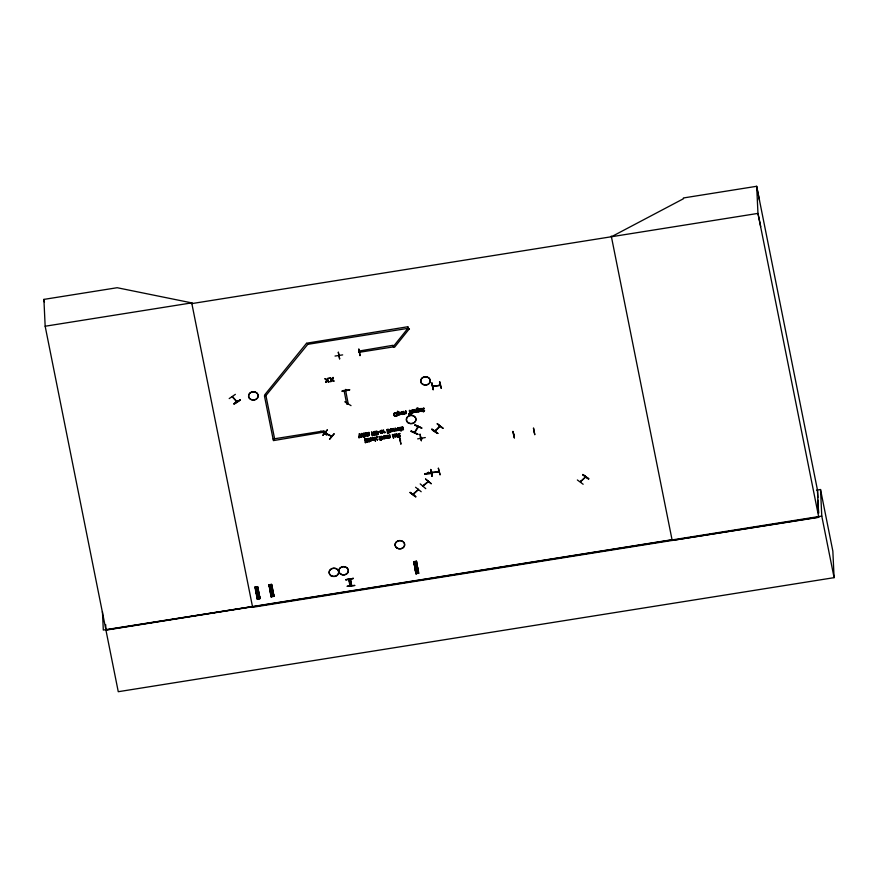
<?xml version="1.0" encoding="UTF-8"?>
<svg xmlns="http://www.w3.org/2000/svg" width="878" height="878" viewBox="0 0 878 878"><rect width="100%" height="100%" fill="white"/><g stroke="black" fill="none" stroke-linecap="round" stroke-linejoin="round"><path stroke-width="1.32" d="M400.401 413.527L399.984 414.767L398.085 415.085L398.458 414.153L399.808 413.988M367.081 441.777L366.927 440.899L365.555 440.91L365.775 442.15L367.125 441.239M389.327 432.239L389.119 431.449L387.758 431.471L387.966 432.7L389.316 432.02L387.681 431.087L389.195 430.538M416.523 410.059L416.655 411.134M372.667 438.583L373.238 439.999L374.61 439.604M414.844 432.239L414.734 432.053M418.137 426.335L417.983 427.487L418.367 426.445M369.429 434.665L369.067 432.338M398.447 434.39L399.753 433.381L399.117 434.061M422.658 408.709L423.196 411.859M390.249 436.882C390.106 439.285 387.022 437.003 388.164 435.203L387.966 437.003M338.754 356.194L339.314 355.469M421.769 439L421.605 437.979M428.201 472.309L428.299 473.341L428.651 472.781M428.629 473.22L428.464 472.265M371.888 439.944L371.767 438.824M380.053 431.339L380.657 433.084M382.951 436.783L383.192 438.144M382.94 437.277L383.017 436.531M393.761 413.878L393.805 414.877M397.394 415.096L397.405 414.504M394.134 435.543L396.066 434.599L394.277 434.808L394.156 435.762L396.241 435.203L394.145 435.532L394.354 436.366M399.172 429.485C398.513 431.01 396.165 428.651 399.161 429.177L398.217 430.231L397.482 428.683M401.169 412.583L401.257 413.549L402.848 413.066L401.389 413.823M420.123 409.971C425.106 410.531 417.083 409.137 422.011 409.038C422.537 408.489 419.508 407.974 419.607 409.719M403.353 413.187L402.354 414.482L400.884 413.659M372.14 438.978L372.228 438.221A1.185 1.021 -2.7 0 1 372.755 437.683C375.575 437.826 373.567 437.54 372.678 438.802M361.681 437.299L361.912 434.05L363.832 436.948L362.12 433.447L361.516 433.545L361.275 436.75L359.3 433.897L358.97 437.727L359.75 434.423L361.143 437.387L361.67 437.068L361.143 437.387M393.607 435.565L394.266 434.259L396.066 434.599M396.966 429.122C397.569 426.412 401.048 428.288 397.547 428.738M387.999 437.112C386.166 438.737 388.767 437.376 387.648 435.279M389.711 436.838L388.548 437.354L389.667 436.509M361.275 436.75L361.516 433.545M375.586 433.534L375.905 434.423A1.306 1.119 -2.7 0 0 376.585 434.687C380.942 433.908 373.205 434.786 378.001 432.228M365.533 433.842C367.245 433.03 365.237 432.064 365.039 434.017M368.892 434.226L367.597 434.786M398.985 433.984L399.018 434.72M405.746 412.836L404.44 413.395M349.707 582.29L350.552 582.147M350.64 582.674L349.982 582.849M325.968 432.656C324.18 433.052 330.567 435.477 331.675 436.004M359.014 351.902L359.398 352.297M359.289 351.858L359.42 352.144M392.598 431.065L392.236 428.651M420.705 437.694L420.551 436.981M392.082 430.516C388.844 432.141 394.145 430.736 390.062 430.022M413.648 411.562C411.2 412.364 413.494 413.132 413.56 411.123L412.133 410.937L413.428 410.63L413 410.245L412.067 410.575L413.571 411.354M371.361 439.659L370.516 440.58L369.671 439.483M382.281 432.02L381.447 432.931L380.602 431.833M369.649 439.263L370.494 438.341L371.339 439.439M383.499 436.662L383.873 438.21L385.08 437.793M383.477 437.068L384.641 436.223L385.19 437.683M347.688 403.342L347.249 404.275L347.754 403.671M399.863 413.67L399.501 414.493L398.469 414.372M411.156 431.153C420.628 435.356 420.024 435.378 411.167 430.922M389.876 432.393L389.173 431.131M394.321 414.175L395.045 413.264L396.274 413.417M417.061 410.377C418.883 409.916 418.312 407.568 416.512 409.06C419.399 406.986 418.608 414.109 417.083 410.542M369.386 434.851L369.397 434.017M406.273 413.055L404.506 413.549M349.784 582.279L350.443 582.125M232.198 396.768L236.84 401.883L236.731 400.895M237.06 401.257L236.72 401.301M393.772 414.098L393.849 413.549M320.744 431.164L326.835 435.192M339.138 356.183L339.04 355.513M359.387 352.561L358.992 351.968M397.383 414.877L397.306 415.426A1.569 1.339 -2.7 0 1 396.658 416.15L395.188 416.391L394.068 415.404M365.05 433.249L365.544 436.553M403.342 413.428L403.178 414.054M422.285 410.41L421.297 411.464L419.827 410.641M435.038 430.955L435.29 430.352M440.108 425.973L439.351 426.774L439.922 426.214M580.512 481.682L585.505 476.831M580.929 480.914L580.808 481.901M585.747 476.534L585.044 477.281M400.664 412.737C402.124 410.608 404.22 411.925 401.224 412.627M419.684 409.247L419.706 410.597M437.749 433.315C427.399 424.864 432.426 431.614 437.771 433.271M410.18 492.349C427.246 505.893 398.36 483.844 415.81 496.63M425.753 488.64L420.2 483.888M414.515 432.47L417.983 426.434M414.712 431.658L414.712 432.722L418.389 426.829M402.859 413.384L402.256 414.131L401.378 413.604M395.824 435.927C392.389 438.462 397.975 433.359 394.222 436.092M421.802 410.366C418.762 411.727 423.492 409.203 420.189 410.3M412.912 494.127L418.268 489.639M413.703 493.853L413.22 494.621L418.444 489.408M422.955 485.743L428.266 481.396M427.981 481.627L428.244 481.012M423.152 485.995L428.475 481.594M411.552 410.706L413.79 409.697C415.788 411.321 412.759 414.196 412.056 412.122M375.136 435.148L374.434 431.482L372.656 435.06L371.548 431.943L372.25 435.609L373.007 435.488L374.072 432.283L374.632 435.236M389.766 430.439L389.173 431.109L389.81 431.767M372.645 434.84L373.83 431.581M440.185 385.332L432.656 386.232M440.119 384.718L440.043 385.431L439.285 384.97M438.967 471.245L439.011 471.464M388.515 437.65L386.913 437.99M414.153 411.892L412.155 412.792M369.737 438.704L369.682 439.702M382.248 432.195L380.745 432.261M326.868 380.119L328.174 378.264L326.868 380.119L325.003 378.769L325.584 378.901M326.353 382.336L325.727 382.215L326.353 382.336L327.033 380.602L328.877 381.93L327.264 380.218L328.877 381.93M331.994 380.042L330.688 381.645L331.588 379.724L329.952 377.979L331.818 379.329L333.124 377.474L332.224 379.647L333.827 381.14L331.983 379.823L333.245 381.239M331.302 381.546L331.983 379.823M396.779 415.053L395.583 416.018L394.551 415.162M325.738 382.435L326.627 380.295L325.003 378.769M330.688 381.645L331.577 379.505L329.952 377.979M327.274 380.437L328.174 378.264M332.224 379.647L333.124 377.474M416.589 410.048L418.389 409.313M417.807 434.478L411.003 431.405M347.304 404.22L347.732 403.287M390.512 429.748L391.851 429.364M392.038 431.087L391.72 428.727M369.375 434.632L367.662 435.159L368.848 433.897M380.13 431.307L381.458 430.538A1.207 1.043 -2.7 0 1 382.215 430.758L382.578 431.142M383.027 436.75L384.344 435.762A1.207 1.043 -2.7 0 1 385.102 435.982L385.683 437.156M371.8 439.977L371.679 440.196A1.207 1.032 -2.7 0 1 371.065 440.646L370.483 440.734A1.218 1.054 -2.7 0 1 369.726 440.515L369.188 438.737L370.527 437.957A1.207 1.043 -2.7 0 1 371.284 438.188L371.778 439.055M385.629 437.771L385.519 438.221A1.207 1.032 -2.7 0 1 384.893 438.66L384.312 438.759A1.218 1.054 -2.7 0 1 383.554 438.528L383.181 437.924M367.026 441.206L365.478 440.536L366.993 439.977M365.555 433.633L366.378 433.414M401.301 412.254C400.566 414.526 405.965 411.65 401.18 412.989M405.724 413.099L404.429 413.176L404.067 414.131L403.54 411.332L404.571 414.054M422.713 408.775C424.886 408.018 422.614 407.59 422.691 409.313M375.191 437.496L375.641 438.704L376.508 437.057L377.189 437.178L376.508 437.057M400.741 412.495L403.002 411.573M415.053 424.919L421.879 427.992L415.074 424.919M376.08 438.901L377.54 439.79L376.08 438.901L377.178 436.948M434.851 431.197L439.911 425.819M585.681 477.05L580.479 481.726M433.183 389.481L431.877 382.951L433.128 389.656M430.659 469.664L432.031 476.216L430.714 469.467M431.965 476.194L430.659 469.5M439.417 384.762L439.439 385.157M440.087 385.376L432.591 386.583L432.58 385.925M432.206 472.704L432.108 472.331M438.879 471.914L438.791 471.201M413.67 494.204L413.516 493.699M422.976 486.225L423.635 485.556M380.679 431.285L381.601 430.944L382.259 431.789M383.576 436.728L384.498 436.388L385.157 437.233M431.932 429.199L437.749 433.491M577.362 479.97L583.168 484.272M327.143 429.88L322.786 435.422L327.373 430.022M333.925 433.754L329.513 439.296L334.222 433.962M396.68 415.272L394.891 415.557M274.605 438.77L265.924 395.583L264.695 394.859L306.696 343.068M324.256 432.042L273.398 440.602L264.432 395.824L265.924 395.583L307.948 344.121L306.718 343.397M408.182 327.999L393.289 346.58L394.518 347.304L409.411 328.723M392.51 431.01C389.13 431.669 392.356 432.536 392.587 430.418M323.795 432.591C324.278 432.711 324.366 433.359 324.476 432.174M351.013 405.636L344.758 401.762M402.772 413.615L401.597 413.801M383.148 436.531L384.355 435.982A1.207 1.043 -2.7 0 1 385.113 436.201L385.596 436.849M350.333 585.758L349.071 579.085L350.3 585.769M369.298 434.786L367.652 434.939M394.013 413.483L395.594 412.55L397.086 413.571M421.703 428.223L414.866 425.248M401.4 428.881L402.739 427.685M365.138 433.348L366.313 432.799M397.196 428.376L399.314 427.685M419.827 409.258L421.945 408.555M437.409 423.844L442.995 428.354L437.156 423.887M440.076 426.445L435.049 431.35L435.181 430.363M588.556 479.015L582.762 474.691L588.589 478.916M367.07 441.557L365.775 442.15M378.297 434.259L376.596 434.906A1.306 1.119 -2.7 0 1 375.916 434.643L375.839 433.117L377.31 431.724L375.246 432.163L377.32 431.943M431.164 483.734L425.632 479.125M401.07 427.904L402.75 427.904L401.389 429.507M401.092 427.904L402.662 427.509M389.766 432.338C386.013 433.03 389.316 433.941 389.887 431.778M403.419 429.144C400.192 430.308 403.869 428.069 402.859 427.136A1.174 0.999 -2.7 0 0 402.212 427.004L400.983 427.641L402.223 427.224A1.174 0.999 -2.7 0 1 402.87 427.356L403.232 427.718M369.847 438.802L371.196 439.011M384.981 437.924L383.499 437.277M372.898 438.331L374.313 438.287M375.85 433.337L377.419 431.943M439.593 426.478L439.735 425.885M394.233 413.231L396.878 413.286M257.221 598.983L254.938 587.173L257.682 586.669L260.086 598.566L257.155 598.983M257.342 598.851L258.033 598.862L255.63 586.965L257.715 598.906M255.311 587.13L257.375 598.895L258.011 598.873L255.827 587.042M259.734 598.62L257.364 586.833M257.013 586.877L259.208 598.686M257.495 586.8L259.921 598.533L259.24 598.697L257.034 586.877M269.546 584.803L271.587 596.7L271.05 596.777L269.019 584.825L271.774 584.529L273.969 596.349L271.072 584.529L273.146 596.48L273.98 596.338L271.565 584.452L270.94 584.66M271.225 596.645L273.771 596.162L271.039 596.777L271.895 596.656L271.225 596.645L269.019 584.825L269.722 584.825L271.917 596.645L269.513 584.748M257.539 598.928L255.333 586.921L257.484 586.603L259.899 598.467M415.722 561.591L417.928 573.4L418.619 573.191L415.92 573.707L413.856 561.755L416.611 561.448L415.733 561.591L417.994 573.4L418.817 573.268L416.435 561.426M414.164 561.81L416.765 573.575L415.876 573.696M390.589 429.583L391.862 429.583C390.414 426.829 388.789 431.954 392.071 430.648M339.127 356.27L339.029 355.118M377.946 433.897C374.237 434.786 378.572 433.073 377.814 431.548M229.202 398.59L235.37 394.354M240.342 400.083C228.917 408.391 235.041 401.114 240.342 400.116M403.013 413.988L401.048 413.867M401.444 412.353L403.079 412.276M435.29 430.692L434.829 430.714M585.022 476.798L585.33 477.402M588.611 478.927L582.751 474.46L588.82 478.729M438.967 471.925L431.548 472.693M423.218 486.379L423.328 485.402M431.208 483.646L425.545 479.004M366.971 440.558L367.191 439.209L364.611 438.956L367.476 439.34L366.982 440.778L367.717 441.645L365.314 442.622L367.41 442.15L367.608 440.997M389.184 431.328L389.547 429.693M533.736 431.317L533.978 430.889M372.393 439.648C375.839 440.152 373.391 441.349 372.162 439.077M611.417 236.753L683.446 198.746L683.413 197.967L756.682 186.29L817.451 489.979L818.537 513.015M377.672 431.603C373.798 431.899 376.453 430.077 378.001 432.152M401.465 429.419C404.187 429.485 402.837 430.604 401.378 429.276M389.184 432.195L387.966 432.7M420.299 437.409L420.288 437.024M514.069 434.829L513.981 434.083M381.37 439.571L380.525 440.317L379.329 439.132M255.641 587.009L254.96 587.173M271.05 584.583L273.486 596.414M414.361 561.722L413.681 561.887M414.526 561.766L413.867 561.799L415.942 573.696M415.755 561.591L416.6 561.459M416.238 573.652L414.054 561.635L416.205 561.316L418.433 573.334L416.402 561.382M416.512 409.06C416.007 407.579 419.245 407.831 418.905 409.4M416.424 408.599L417.906 408.336L418.817 409.104M432.097 472.99L432.009 472.276M348.687 579.304L350.015 585.813M416.633 412.122C414.482 410.289 417.752 413.132 415.459 411.705M385.168 432.645C383.017 430.824 386.287 433.666 383.993 432.228M394.946 430.396L393.816 430.286L395.067 431.076M383.06 438.89C380.898 437.068 384.191 439.9 381.875 438.473M396.988 430.78C396.362 430.494 395.813 430.286 396.966 430.077M397.097 436.531C400.544 438.583 395.418 437.387 396.56 433.864L397.065 433.787C395.078 436.706 400.533 437.617 397.679 436.728M325.826 433.337L325.343 432.382M331.511 436.596L325.277 433.008M672.043 539.718L105.931 629.91L45.162 326.232L43.9 299.398L117.169 287.721L191.711 302.877L191.865 303.59L757.966 213.398L756.682 186.29M45.162 326.232L191.81 302.866L191.953 303.579M409.422 329.063L408.193 328.328L307.98 344.297L307.728 343.024L407.93 326.726M393.278 346.25L393.355 346.887L359.135 352.33L358.882 351.068L393.081 345.284M329.963 378.199L330.534 378.111M333.135 377.694L332.51 377.573M328.284 381.809L328.866 381.71M330.677 381.425L331.291 381.326M333.234 381.019L333.827 381.14M344.044 390.633L345.636 390.48L348.138 403.452L346.656 403.693L344.022 390.304M439.922 381.875L441.239 388.416L439.505 381.743M397.877 411.244L398.59 415.009M405.91 410.948L406.294 413.077M409.346 410.399L409.949 413.439L408.61 413.878L409.96 413.659L409.883 410.322C407.875 413.977 413.922 413.395 410.487 413.362M414.504 409.576L415.546 412.309L415.02 409.499M423.701 411.771C422.164 409.982 424.722 406.986 423.24 409.444M422.702 411.167L422.976 410.75M424.48 410.663L423.558 411.025L424.414 410.52M418.4 409.532L416.534 410.278L417.862 411.991A1.372 1.174 -2.7 0 0 418.828 411.672L418.817 411.442A1.372 1.174 -2.7 0 1 417.851 411.771L416.776 411.167M408.687 414.284C416.249 412.221 408.533 415.47 408.599 413.659M323.982 430.9L273.124 439M363.58 433.216L364.611 435.938L364.085 433.128M366.686 432.711L367.926 436.465L367.191 432.634M383.038 430.11L384.081 432.843L383.543 430.033M389.393 429.759C385.519 429.836 388.416 428.234 389.766 430.352M392.949 428.53L393.981 431.263L393.454 428.453M394.946 428.212L395.978 430.944L395.451 428.135M399.863 427.432L401.103 431.175L400.379 427.345M361.527 433.765L363.832 436.948M373.841 431.8L374.434 431.482M387.428 429.814C389.338 428.705 389.909 431.778 387.692 431.307L387.428 429.814L389.228 430.604M397.493 429.101C401.246 427.092 399.325 431.877 397.361 429.979M399.589 428.76C396.154 431.142 397.734 426.62 399.391 428.376M397.569 429.649L399.161 429.177M403.518 429.616C402.245 428.694 401.707 429.77 403.276 427.652M364.974 435.51L365.325 435.455M366.839 435.587L366.752 435.005L365.896 435.51M364.15 436.234L364.721 436.146L364.249 436.915M364.161 436.454L364.721 436.146M364.238 436.684L364.831 436.816M367.849 438.44L369.089 442.183L368.354 438.352M379.724 436.542L379.23 436.849L379.724 436.542L380.481 439.867M380.931 436.355L381.963 439.077L381.436 436.278M385.936 435.554L386.968 438.287L386.441 435.477M389.876 434.928L390.227 436.849M392.334 434.533L393.574 438.276L392.839 434.456M365.226 439.263C367.147 438.144 367.706 441.228 365.489 440.756L365.226 439.263L367.026 440.043M399.797 433.776L398.996 434.204L399.49 437.057L398.458 434.38M374.708 440.097L372.667 438.78M379.318 438.901L379.406 439.494M380.24 439.351L380.997 438.638L380.174 438.77L380.35 439.713M396.658 436.146L397.021 436.311M398.755 435.806L397.514 436.004L397.602 436.684M400.192 435.576L399.336 436.311L400.28 436.168L400.192 435.576L399.27 435.949M374.676 437.354L375.4 441.173L375.477 438.759L377.529 439.56M380.185 438.989L381.085 439.219M397.525 436.223L398.821 436.168L398.985 437.134M375.488 438.989L377.54 439.79M397.58 436.596L398.831 436.388M375.477 438.759L375.4 441.173M816.507 490.176L820.524 489.529L832.849 551.11L834.1 577.658L118.267 691.71L105.942 630.13L105.689 624.642M353.318 578.492L345.712 579.787L353.329 578.404M354.712 585.439L347.019 586.317L354.712 585.461M105.942 630.13L821.775 516.088L820.524 489.529M252.48 606.566L103.308 630.064L102.441 611.637M818.779 517.329L672.186 540.431L611.275 236.039M335.023 356.062L342.661 354.888M339.358 355.502L338.864 356.314L338.699 355.195M342.091 391.434L349.685 389.986M349.653 389.7L342.025 390.919M425.292 437.551L417.654 438.879M424.656 473.769C439.955 470.817 429.133 474.789 424.678 473.988M424.667 473.922L432.283 472.529M414.087 562.963L416.633 562.578M269.436 585.911L271.587 585.593M255.366 588.249L257.912 587.865M269.239 586.032L271.796 585.659M270.204 591.179L272.751 590.795M418.389 571.984L415.843 572.269M360.057 355.678L358.762 348.928L360.046 355.458M339.621 358.718L338.326 352.352M400.906 444.059L399.6 437.31L400.873 444.005M400.313 440.954L400.291 440.207M421.33 440.8L420.035 434.05L421.319 440.58M514.321 437.749L512.993 431.416M512.84 431.471L514.332 437.968M534.757 434.709L533.462 427.959L534.746 434.489M232.429 396.56L237.071 401.707M413.626 411.475L411.76 411.266M413.637 411.694L411.98 411.628L411.519 410.652M381.403 433.095L381.985 432.997A1.207 1.032 -2.7 0 0 382.61 432.558M381.414 433.315L381.996 433.216A1.207 1.032 -2.7 0 0 382.621 432.777L382.204 430.538A1.207 1.043 -2.7 0 0 381.447 430.319L380.24 430.868L380.086 432.141M438.352 472.002L438.265 471.277M351.354 585.604L350.048 579.074M351.288 585.472L349.993 579.063M431.57 473.077L431.482 472.364M399.841 433.995L398.502 434.05L398.755 436.037M438.341 468.259L440.087 474.932L438.385 468.259M400.566 440.558L400.555 440.174M330.885 435.938L331.566 436.64L331.654 435.905M339.106 355.842L339.018 355.085M513.773 434.829L513.718 434.127M339.029 355.634L339.281 355.052M413.856 561.755L416.062 573.477M394.562 436.344L395.813 435.62M422.022 409.258L420.54 409.236L420.134 410.191M418.466 409.675L417.204 409.741L417.237 411.156M391.786 429.221L390.556 429.079L389.986 430M398.524 414.515C403.529 414.581 395.484 409.993 400.17 412.89M404.517 413.768L406.152 413.615L405.921 411.167M415.393 411.552L416.534 411.442M383.927 432.086L385.069 431.976M381.82 438.331L382.951 438.221M338.82 356.227L338.656 355.349M345.669 390.447L345.833 389.448M421.451 439.055L421.341 438.023M331.654 436.322L330.896 436.212L331.215 435.653M375.18 437.266L375.641 438.704M438.989 471.629L431.339 472.452M437.387 423.844L442.951 428.212M415.557 487.246L421.199 491.735M419.991 410.849L421.78 411.091L422.274 409.872M394.013 436.421L395.791 436.651L396.241 435.203M380.646 432.865L380.163 432.217M383.346 438.133L383.543 438.309A1.218 1.054 -2.7 0 0 384.301 438.539L384.882 438.44A1.207 1.032 -2.7 0 0 385.508 438.001M394.288 415.678L396.647 415.931A1.569 1.339 -2.7 0 0 397.295 415.206M332.213 379.428L333.816 380.92M330.523 377.891L331.818 379.329M325.573 378.681L326.857 379.9M328.284 382.029L327.033 380.602M417.324 411.08L418.762 411.31M399.6 412.923L398.162 412.682L399.699 413.088M236.621 400.884L236.873 401.553M397.196 429.759L398.93 430.527L399.6 428.98M393.849 436.201L395.583 436.97L396.285 435.433M371.657 438.791L371.295 438.407A1.207 1.043 -2.7 0 0 370.538 438.177L369.199 438.956L369.737 440.734A1.218 1.054 -2.7 0 0 370.494 440.965L371.076 440.866A1.207 1.032 -2.7 0 0 371.69 440.427L371.855 439.132M533.714 431.625L533.714 430.933M240.144 399.863L233.976 403.957M396.439 413.373L396.724 414.087M396.604 413.812C395.737 411.628 393.092 414.142 394.716 415.601M382.117 431.372L381.041 430.758L380.613 432.053M369.814 439.911L370.889 440.295L371.328 439.219M419.838 410.86L419.585 409.774M400.884 413.878L400.631 412.792M397.207 429.979L396.988 429.21M393.904 415.064L394.079 415.623M420.2 410.531L421.385 411.069L421.791 410.048M397.075 413.351L397.361 414.306M379.812 439.516L381.48 440.185M390.501 429.726L392.005 430.308L390.501 429.529M411.628 411.288L411.804 410.07L413.79 409.697M399.688 412.858L399.841 413.494M372.261 439.615L372.151 438.473A1.185 1.021 -2.7 0 1 372.755 437.902L374.237 437.573M397.086 429.726L396.955 428.903M397.24 413.692L397.416 414.723M393.915 415.283L393.739 414.251M382.687 431.186L382.819 432.02M394.441 415.107L394.31 414.251M345.691 579.678L353.318 578.382M756.715 187.069L759.47 200.261M760.71 226.59L757.966 213.398L818.735 517.087L252.623 607.28L191.711 302.877M821.775 516.088L834.1 577.658M431.855 382.962L433.194 389.7M407.941 327.055L408.193 328.328M423.964 408.094L424.052 408.709M422.219 409.642L422.318 410.388M418.894 409.181L419.366 411.694M413.286 409.774L413.659 411.782M411.837 413.143L411.936 413.768M409.894 410.542L410.498 413.582M393.103 345.614L393.355 346.887M405.406 411.025L405.713 412.726M400.972 427.41L401.081 428.124M397.372 411.321L398.085 415.085M398.425 436.454L398.48 436.223M398.733 436.805L398.821 437.42M398.338 435.872L398.491 436.443M390.49 431.076L390.589 431.746M389.371 435.005L389.678 436.728M386.814 429.507L387.505 433.183M379.219 436.629L379.768 439.516M378.308 434.478L378.188 433.71M375.093 431.592L375.213 432.382M372.063 432.086L372.656 435.06M368.551 432.415L368.859 434.116M365.577 433.919L366.049 436.476M364.096 433.348L364.611 435.938M364.611 438.956L365.314 442.622M324.004 431.23L324.256 432.503M43.9 299.398L44.438 302.087M338.337 352.188L339.632 358.937M421.484 439.066L421.286 438.177M414.35 561.679L416.589 573.543M273.64 596.403L271.368 584.397L269.217 584.715L271.543 596.711M405.702 412.506L405.757 413.055M390.216 436.629L389.865 437.617L386.968 438.287M393.651 435.872L394.035 434.632L395.967 434.116M399.83 413.275L399.874 413.889M382.248 431.57L382.292 432.239M817.539 491L817.846 497.585M817.978 500.219L818.592 513.389M439.955 384.685L440.043 385.431M438.199 471.365L438.188 471.991M433.172 385.76L432.733 386.594L432.645 385.848M424.414 410.3L424.491 410.882M421.703 438.111L421.758 439.099M418.005 427.037L417.73 426.84M418.246 489.255L418.411 489.946L417.665 489.902M417.994 489.869L417.709 489.639M418.016 569.987L415.47 570.272M417.818 568.922L415.261 569.207M413.253 494.204L412.967 493.974M373.007 435.488L372.25 435.609M364.963 435.29L365.05 435.872M359.892 433.798L359.3 433.897M359.519 437.639L358.97 437.727M345.636 390.019L345.57 389.492M331.105 435.675L330.984 436.344M273.398 594.263L270.852 594.549M259.526 596.469L256.969 596.766M381.568 433.282A1.207 1.032 -2.7 0 1 380.822 433.063M381.557 433.063A1.207 1.032 -2.7 0 1 380.811 432.843M257.166 593.539L258.242 593.879L257.243 593.429M271.05 591.322L272.125 591.662L271.115 591.212M415.887 568.253C416.413 570.206 417.709 567.012 415.887 568.253M417.588 567.627L415.042 568.099L417.599 567.726M258.867 592.913L256.321 593.385L258.867 592.913M272.97 591.904L270.424 592.376L272.97 591.991M259.087 594.121L256.541 594.593L259.098 594.208M418.235 571.095L415.7 571.567L418.235 571.095M273.168 592.968L270.633 593.44L273.168 592.968M259.295 595.174L256.749 595.657L259.295 595.174M273.552 594.966L271.006 595.438L273.552 594.966M259.668 597.183L257.122 597.655L259.668 597.183M350.355 579.03L351.661 585.56L350.366 579.041M397.075 548.201A4.807 4.127 -2.7 0 0 404.648 545.128A4.807 4.127 -2.7 0 0 397.844 541.089A4.807 4.127 -2.7 0 0 397.075 548.201M397.075 548.048A4.807 4.127 -2.7 0 0 404.637 544.964A4.807 4.127 -2.7 0 0 397.844 540.925A4.807 4.127 -2.7 0 0 397.075 548.048M250.603 399.358A4.807 4.127 -2.7 0 0 258.165 396.274A4.807 4.127 -2.7 0 0 251.371 392.236A4.807 4.127 -2.7 0 0 250.603 399.358M250.581 399.281A4.84 4.149 -2.7 0 0 258.187 396.176A4.84 4.149 -2.7 0 0 251.349 392.115A4.84 4.149 -2.7 0 0 250.581 399.281M408.391 422.987A4.807 4.127 -2.7 0 0 415.952 419.904A4.807 4.127 -2.7 0 0 409.148 415.865A4.807 4.127 -2.7 0 0 408.391 422.987M408.38 422.823A4.807 4.127 -2.7 0 0 415.942 419.739A4.807 4.127 -2.7 0 0 409.148 415.7A4.807 4.127 -2.7 0 0 408.38 422.823M340.785 574.278A4.807 4.127 -2.7 0 0 348.346 571.194A4.807 4.127 -2.7 0 0 341.553 567.155A4.807 4.127 -2.7 0 0 340.785 574.278M340.774 574.102A4.807 4.127 -2.7 0 0 348.346 571.018A4.807 4.127 -2.7 0 0 341.542 566.979A4.807 4.127 -2.7 0 0 340.774 574.102M331.138 575.814A4.807 4.127 -2.7 0 0 338.71 572.73A4.807 4.127 -2.7 0 0 331.906 568.692A4.807 4.127 -2.7 0 0 331.138 575.814M331.138 575.65A4.807 4.127 -2.7 0 0 338.699 572.566A4.807 4.127 -2.7 0 0 331.906 568.527A4.807 4.127 -2.7 0 0 331.138 575.65M422.702 384.388A4.807 4.127 -2.7 0 0 430.275 381.315A4.807 4.127 -2.7 0 0 423.47 377.277A4.807 4.127 -2.7 0 0 422.702 384.388M422.702 384.224A4.807 4.127 -2.7 0 0 430.264 381.14A4.807 4.127 -2.7 0 0 423.459 377.101A4.807 4.127 -2.7 0 0 422.702 384.224"/></g></svg>
